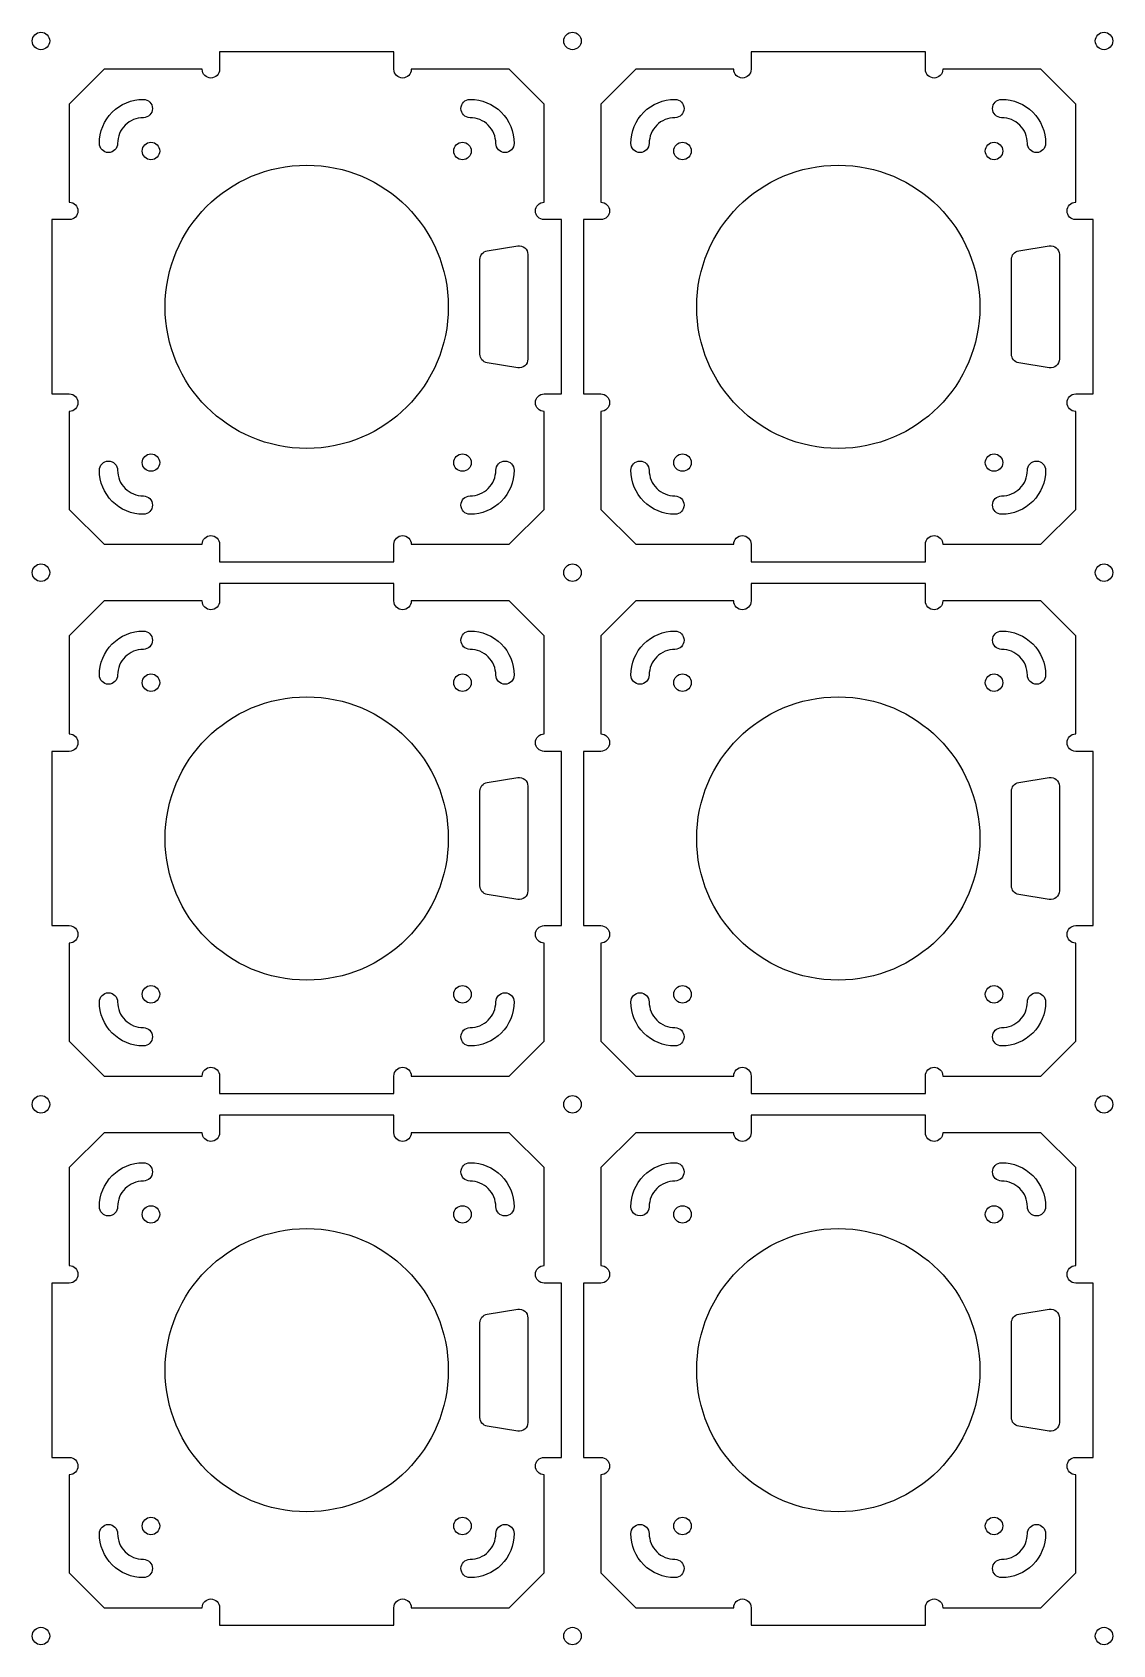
# Model space of a CAD drawing. Header units: millimetres. Extents: x -63 to 185, y -63 to 307.
import ezdxf

# ---------------------------------------------------------------- set-up
doc = ezdxf.new("R2010")
doc.units = ezdxf.units.MM
doc.layers.add('int', color=2, linetype='Continuous')
doc.layers.add('perfo', color=1, linetype='Continuous')

msp = doc.modelspace()

# ---------------------------------------------------------------- linework, layer by layer
for points in [[(-58.5, 264), (-58.5, 224), (-54.5, 224, -1), (-54.5, 220), (-54.5, 197.5), (-46.5, 189.5), (-24, 189.5, -1), (-20, 189.5), (-20, 185.5), (20, 185.5), (20, 189.5, -1), (24, 189.5), (46.5, 189.5), (54.5, 197.5), (54.5, 220, -1), (54.5, 224), (58.5, 224), (58.5, 264), (54.5, 264, -1), (54.5, 268), (54.5, 290.5), (46.5, 298.5), (24, 298.5, -1), (20, 298.5), (20, 302.5), (-20, 302.5), (-20, 298.5, -1), (-24, 298.5), (-46.5, 298.5), (-54.5, 290.5), (-54.5, 268, -1), (-54.5, 264)], [(63.5, 264), (63.5, 224), (67.5, 224, -1), (67.5, 220), (67.5, 197.5), (75.5, 189.5), (98, 189.5, -1), (102, 189.5), (102, 185.5), (142, 185.5), (142, 189.5, -1), (146, 189.5), (168.5, 189.5), (176.5, 197.5), (176.5, 220, -1), (176.5, 224), (180.5, 224), (180.5, 264), (176.5, 264, -1), (176.5, 268), (176.5, 290.5), (168.5, 298.5), (146, 298.5, -1), (142, 298.5), (142, 302.5), (102, 302.5), (102, 298.5, -1), (98, 298.5), (75.5, 298.5), (67.5, 290.5), (67.5, 268, -1), (67.5, 264)], [(-58.5, 142), (-58.5, 102), (-54.5, 102, -1), (-54.5, 98), (-54.5, 75.5), (-46.5, 67.5), (-24, 67.5, -1), (-20, 67.5), (-20, 63.5), (20, 63.5), (20, 67.5, -1), (24, 67.5), (46.5, 67.5), (54.5, 75.5), (54.5, 98, -1), (54.5, 102), (58.5, 102), (58.5, 142), (54.5, 142, -1), (54.5, 146), (54.5, 168.5), (46.5, 176.5), (24, 176.5, -1), (20, 176.5), (20, 180.5), (-20, 180.5), (-20, 176.5, -1), (-24, 176.5), (-46.5, 176.5), (-54.5, 168.5), (-54.5, 146, -1), (-54.5, 142)], [(63.5, 142), (63.5, 102), (67.5, 102, -1), (67.5, 98), (67.5, 75.5), (75.5, 67.5), (98, 67.5, -1), (102, 67.5), (102, 63.5), (142, 63.5), (142, 67.5, -1), (146, 67.5), (168.5, 67.5), (176.5, 75.5), (176.5, 98, -1), (176.5, 102), (180.5, 102), (180.5, 142), (176.5, 142, -1), (176.5, 146), (176.5, 168.5), (168.5, 176.5), (146, 176.5, -1), (142, 176.5), (142, 180.5), (102, 180.5), (102, 176.5, -1), (98, 176.5), (75.5, 176.5), (67.5, 168.5), (67.5, 146, -1), (67.5, 142)], [(-58.5, 20), (-58.5, -20), (-54.5, -20, -1), (-54.5, -24), (-54.5, -46.5), (-46.5, -54.5), (-24, -54.5, -1), (-20, -54.5), (-20, -58.5), (20, -58.5), (20, -54.5, -1), (24, -54.5), (46.5, -54.5), (54.5, -46.5), (54.5, -24, -1), (54.5, -20), (58.5, -20), (58.5, 20), (54.5, 20, -1), (54.5, 24), (54.5, 46.5), (46.5, 54.5), (24, 54.5, -1), (20, 54.5), (20, 58.5), (-20, 58.5), (-20, 54.5, -1), (-24, 54.5), (-46.5, 54.5), (-54.5, 46.5), (-54.5, 24, -1), (-54.5, 20)], [(63.5, 20), (63.5, -20), (67.5, -20, -1), (67.5, -24), (67.5, -46.5), (75.5, -54.5), (98, -54.5, -1), (102, -54.5), (102, -58.5), (142, -58.5), (142, -54.5, -1), (146, -54.5), (168.5, -54.5), (176.5, -46.5), (176.5, -24, -1), (176.5, -20), (180.5, -20), (180.5, 20), (176.5, 20, -1), (176.5, 24), (176.5, 46.5), (168.5, 54.5), (146, 54.5, -1), (142, 54.5), (142, 58.5), (102, 58.5), (102, 54.5, -1), (98, 54.5), (75.5, 54.5), (67.5, 46.5), (67.5, 24, -1), (67.5, 20)]]:
    msp.add_lwpolyline(points, format="xyb", close=True)
at = {"layer": 'int'}
for points in [[(-47.6, 281.5, -0.414214), (-37.5, 291.6, -1), (-37.5, 287.4, 0.414214), (-43.4, 281.5, -1)], [(37.5, 291.6, -0.414214), (47.6, 281.5, -1), (43.4, 281.5, 0.414214), (37.5, 287.4, -1)], [(74.4, 281.5, -0.414214), (84.5, 291.6, -1), (84.5, 287.4, 0.414214), (78.6, 281.5, -1)], [(159.5, 291.6, -0.414214), (169.6, 281.5, -1), (165.4, 281.5, 0.414214), (159.5, 287.4, -1)], [(50.75, 232, -0.461681), (48.43, 230.03), (41.43, 231.15, -0.368287), (39.75, 233.12), (39.75, 254.88, -0.368287), (41.43, 256.85), (48.43, 257.97, -0.461681), (50.75, 256)], [(172.75, 232, -0.461681), (170.43, 230.03), (163.43, 231.15, -0.368287), (161.75, 233.12), (161.75, 254.88, -0.368287), (163.43, 256.85), (170.43, 257.97, -0.461681), (172.75, 256)], [(-37.5, 196.4, -0.414214), (-47.6, 206.5, -1), (-43.4, 206.5, 0.414214), (-37.5, 200.6, -1)], [(37.5, 200.6, 0.414214), (43.4, 206.5, -1), (47.6, 206.5, -0.414214), (37.5, 196.4, -1)], [(84.5, 196.4, -0.414214), (74.4, 206.5, -1), (78.6, 206.5, 0.414214), (84.5, 200.6, -1)], [(159.5, 200.6, 0.414214), (165.4, 206.5, -1), (169.6, 206.5, -0.414214), (159.5, 196.4, -1)], [(-47.6, 159.5, -0.414214), (-37.5, 169.6, -1), (-37.5, 165.4, 0.414214), (-43.4, 159.5, -1)], [(37.5, 169.6, -0.414214), (47.6, 159.5, -1), (43.4, 159.5, 0.414214), (37.5, 165.4, -1)], [(74.4, 159.5, -0.414214), (84.5, 169.6, -1), (84.5, 165.4, 0.414214), (78.6, 159.5, -1)], [(159.5, 169.6, -0.414214), (169.6, 159.5, -1), (165.4, 159.5, 0.414214), (159.5, 165.4, -1)], [(50.75, 110, -0.461681), (48.43, 108.03), (41.43, 109.15, -0.368287), (39.75, 111.12), (39.75, 132.88, -0.368287), (41.43, 134.85), (48.43, 135.97, -0.461681), (50.75, 134)], [(172.75, 110, -0.461681), (170.43, 108.03), (163.43, 109.15, -0.368287), (161.75, 111.12), (161.75, 132.88, -0.368287), (163.43, 134.85), (170.43, 135.97, -0.461681), (172.75, 134)], [(-37.5, 74.4, -0.414214), (-47.6, 84.5, -1), (-43.4, 84.5, 0.414214), (-37.5, 78.6, -1)], [(37.5, 78.6, 0.414214), (43.4, 84.5, -1), (47.6, 84.5, -0.414214), (37.5, 74.4, -1)], [(84.5, 74.4, -0.414214), (74.4, 84.5, -1), (78.6, 84.5, 0.414214), (84.5, 78.6, -1)], [(159.5, 78.6, 0.414214), (165.4, 84.5, -1), (169.6, 84.5, -0.414214), (159.5, 74.4, -1)], [(-47.6, 37.5, -0.414214), (-37.5, 47.6, -1), (-37.5, 43.4, 0.414214), (-43.4, 37.5, -1)], [(37.5, 47.6, -0.414214), (47.6, 37.5, -1), (43.4, 37.5, 0.414214), (37.5, 43.4, -1)], [(74.4, 37.5, -0.414214), (84.5, 47.6, -1), (84.5, 43.4, 0.414214), (78.6, 37.5, -1)], [(159.5, 47.6, -0.414214), (169.6, 37.5, -1), (165.4, 37.5, 0.414214), (159.5, 43.4, -1)], [(50.75, -12, -0.461681), (48.43, -13.97), (41.43, -12.85, -0.368287), (39.75, -10.88), (39.75, 10.88, -0.368287), (41.43, 12.85), (48.43, 13.97, -0.461681), (50.75, 12)], [(172.75, -12, -0.461681), (170.43, -13.97), (163.43, -12.85, -0.368287), (161.75, -10.88), (161.75, 10.88, -0.368287), (163.43, 12.85), (170.43, 13.97, -0.461681), (172.75, 12)], [(-37.5, -47.6, -0.414214), (-47.6, -37.5, -1), (-43.4, -37.5, 0.414214), (-37.5, -43.4, -1)], [(37.5, -43.4, 0.414214), (43.4, -37.5, -1), (47.6, -37.5, -0.414214), (37.5, -47.6, -1)], [(84.5, -47.6, -0.414214), (74.4, -37.5, -1), (78.6, -37.5, 0.414214), (84.5, -43.4, -1)], [(159.5, -43.4, 0.414214), (165.4, -37.5, -1), (169.6, -37.5, -0.414214), (159.5, -47.6, -1)]]:
    msp.add_lwpolyline(points, format="xyb", close=True, dxfattribs=at)
for centre in [(0, 244), (122, 244), (0, 122), (122, 122), (0, 0), (122, 0)]:
    msp.add_circle(centre, 32.5, dxfattribs=at)
at = {"layer": 'perfo'}
for centre in [(-61, 305), (61, 305), (183, 305), (-35.75, 279.75), (35.75, 279.75), (86.25, 279.75), (157.75, 279.75), (-35.75, 208.25), (35.75, 208.25), (86.25, 208.25), (157.75, 208.25), (-61, 183), (61, 183), (183, 183), (-35.75, 157.75), (35.75, 157.75), (86.25, 157.75), (157.75, 157.75), (-35.75, 86.25), (35.75, 86.25), (86.25, 86.25), (157.75, 86.25), (-61, 61), (61, 61), (183, 61), (-35.75, 35.75), (35.75, 35.75), (86.25, 35.75), (157.75, 35.75), (-35.75, -35.75), (35.75, -35.75), (86.25, -35.75), (157.75, -35.75), (-61, -61), (61, -61), (183, -61)]:
    msp.add_circle(centre, 2, dxfattribs=at)

doc.saveas('drawing.dxf')
